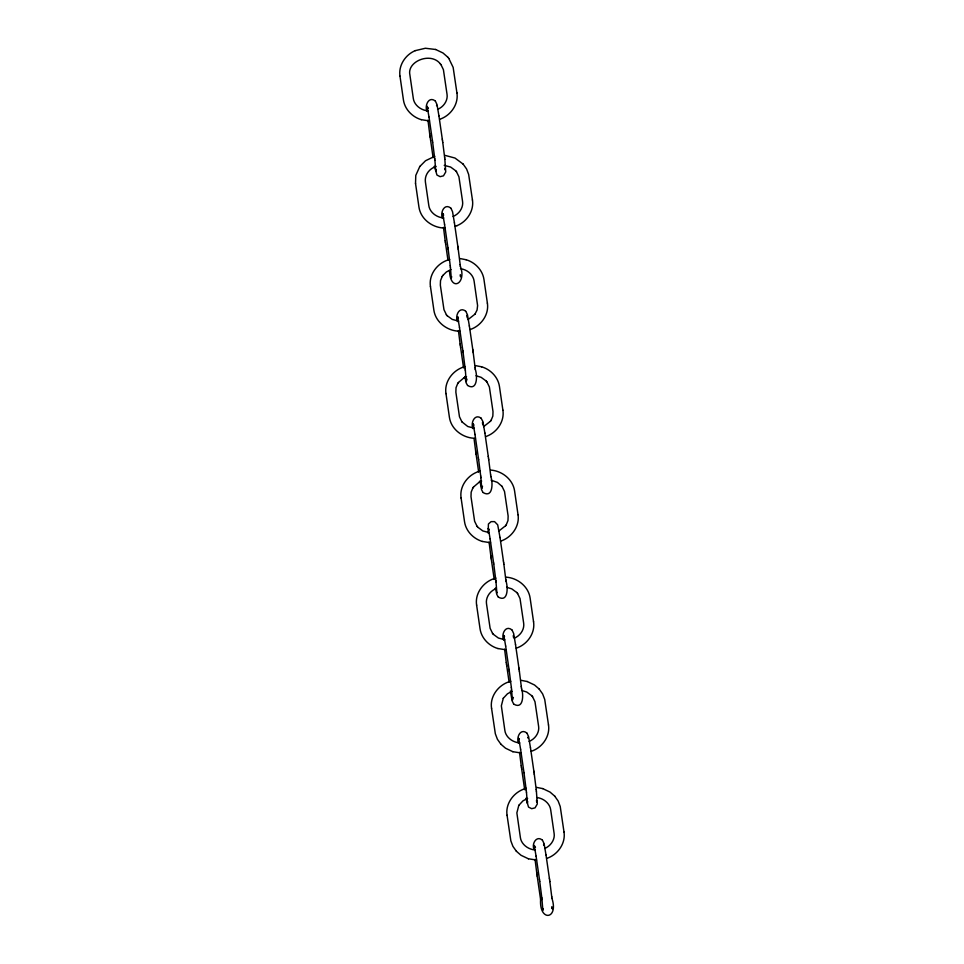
<?xml version="1.0" encoding="UTF-8"?>
<svg xmlns="http://www.w3.org/2000/svg" width="964" height="964" viewBox="0 0 964 964"><rect width="100%" height="100%" fill="white"/><g stroke="black" fill="none" stroke-linecap="round" stroke-linejoin="round"><path stroke-width="1.45" d="M436.644 105.281L436.584 105.727M467.106 315.975L467.118 315.204L467.203 317.722M496.894 592.282L496.882 593.065L496.002 581.979M482.494 423.244L482.627 422.28L482.711 424.799M528.091 737.942L528.224 736.99L528.224 737.966M543.6 845.03L543.732 844.066L543.732 845.054M436.174 169.58L435.776 171.279L434.897 160.205M451.694 276.656L451.285 278.355L450.405 267.281M527.742 801.602L527.344 803.301L526.465 792.227M543.25 908.678L542.853 910.378L541.973 899.304M439.632 119.307C450.513 115.8 458.78 104.401 456.912 92.821M442.211 276.439L440.512 280.632L440.343 285.139L443.97 309.697L446.453 314.83M457.719 383.515L456.02 387.709L455.864 392.215L459.479 416.785L461.961 421.907M491.146 420.28L492.845 416.087L493.002 411.58L489.387 387.01L486.904 381.877M472.854 487.977L471.155 492.17L470.998 496.689L474.613 521.247L477.096 526.38M506.281 524.741L507.98 520.548L508.136 516.041L504.521 491.483L502.039 486.35M510.824 681.271C499.039 684.115 489.567 696.032 491.568 708.359M503.316 698.225L501.352 705.805L504.847 730.375C505.57 736.629 511.968 742.352 519.789 742.919M518.825 805.302L516.861 812.881L520.367 837.451C521.09 843.717 527.477 849.429 535.309 849.995M546.709 858.406C557.59 854.899 565.868 843.5 563.988 831.932M435.198 100.919C428.618 95.81 424.401 105.98 427.028 111.306M434.403 166.23L436.957 175.05L440.138 176.665L443.488 175.834L445.742 171.953L444.826 159.12M450.706 207.995C444.139 202.898 439.921 213.056 442.536 218.382M449.501 270.655C450.224 292.779 467.082 283.717 460.334 266.197M467.01 379.129L466.239 381.515L465.359 370.441M467.697 385.564C477.734 391.348 477.385 374.924 475.288 369.369M481.169 418.231C474.589 413.134 470.372 423.292 472.999 428.618M482.518 486.205L481.747 488.591L480.867 477.517M483.217 492.64C493.243 498.424 492.905 482 490.797 476.445M500.027 537.611L497.701 524.838L494.556 521.62L491.098 521.644L488.423 523.994L488.133 533.092M513.402 697.442L512.39 700.141L511.523 689.067M526.754 732.941C520.186 727.844 515.969 738.002 518.596 743.328M525.97 798.252L528.525 807.073L531.694 808.688L535.056 807.856L537.297 803.988L536.394 791.143M542.274 840.018C536.418 835.186 531.513 843.958 533.996 849.224M540.599 899.508C539.069 922.078 558.963 919.584 551.902 898.231M419.762 166.531L425.534 160.735L434.764 156.313M419.834 166.411L415.785 175.412L415.52 183.413M442.127 276.56L442.898 275.391M474.939 314.24L477.072 310.01L477.602 305.624L474.095 281.042C473.324 275.198 467.986 269.824 460.515 268.667M457.635 383.636L458.418 382.479M490.447 421.316L491.23 420.159M472.77 488.109L473.553 486.941M505.582 525.79L506.365 524.621M503.232 698.346L507.474 693.767L512.137 691.321M526.332 788.347C514.547 791.191 505.088 803.12 507.088 815.436M518.74 805.422L522.982 800.843L527.645 798.397M465.648 311.155C459.081 306.058 454.863 316.216 457.478 321.542M511.812 629.781C505.244 624.684 501.027 634.842 503.642 640.168M442.825 275.511L446.368 271.981L451.032 269.534M475.023 314.119L468.01 319.638M458.334 382.6L464.13 377.659M490.531 421.196L483.53 426.715M473.469 487.061L479.265 482.121M505.666 525.669L498.665 531.176M433.667 167.423C427.57 170.556 424.654 176.424 425.401 181.979L428.799 205.428C429.522 211.682 435.921 217.406 443.741 217.972M500.738 541.093C511.619 537.587 519.897 526.187 518.017 514.607M494.773 589.209C488.724 592.221 485.615 598.608 486.507 603.765L490.122 628.323L492.604 633.456M516.258 648.169C527.139 644.663 535.406 633.264 533.538 621.684M415.315 50.634L425.389 48.248L435.656 49.489M415.376 50.598C405.422 54.647 398.265 65.492 400.012 76.337M437.56 109.39C444.271 106.618 447.983 99.943 447.031 94.255L443.416 69.697L440.934 64.564M433.595 167.459L436.089 166.374M453.068 216.466C459.792 213.695 463.491 207.019 462.551 201.331L458.924 176.773L456.442 171.64M455.153 226.383L457.117 225.6M457.057 225.636C467.01 221.587 474.168 210.742 472.432 199.897M449.718 259.485C437.933 262.329 428.462 274.246 430.462 286.573M465.226 366.561C453.442 369.405 443.982 381.334 445.983 393.649M464.058 377.695L466.54 376.611M479.192 482.157L481.675 481.084M494.701 589.245L495.93 588.655M514.173 638.252C520.789 635.493 524.573 629.058 523.657 623.118L520.03 598.56L517.548 593.426M529.116 741.424C535.839 738.641 539.551 731.965 538.599 726.278L534.984 701.72L532.502 696.586M531.2 751.33C542.081 747.823 550.348 736.424 548.48 724.856M544.696 848.465C551.179 845.838 555.131 839.029 554.107 833.366L550.709 809.917C549.998 804.036 544.395 798.602 537.129 797.541M470.095 329.543C480.976 326.037 489.242 314.638 487.374 303.07M485.603 436.62C496.484 433.113 504.762 421.714 502.883 410.146M480.361 471.022C468.576 473.878 459.117 485.796 461.117 498.123M495.87 578.099C484.097 580.955 474.625 592.872 476.626 605.199M429.462 120.958L421.268 119.657M444.97 228.034C432.884 228.143 420.678 219.358 418.942 207.031L415.496 183.232M459.924 331.194C447.826 331.303 435.62 322.518 433.884 310.191L430.438 286.392M475.433 438.271C463.347 438.391 451.14 429.595 449.405 417.267L445.958 393.481M490.568 542.744L482.374 541.443M506.076 649.82L497.882 648.531M521.03 752.98L512.824 751.691M536.538 860.057L528.344 858.767M428.233 110.884C420.4 110.33 414.014 104.606 413.291 98.352L409.893 74.903C406.772 61.443 430.607 51.622 440.223 63.72M445.043 155.385L454.984 158.048L463.154 164.109M444.211 165.35L450.646 167.061L455.731 170.797M459.997 258.545L466.118 259.738M458.683 321.132L452.249 319.409L447.163 315.674M475.505 365.621L481.626 366.814M474.204 428.209L467.757 426.486L461.864 421.798M490.64 470.083C502.015 470.83 512.969 479.397 514.595 490.989L518.042 514.788M489.338 532.67L482.892 530.959L477.807 527.224M506.148 577.171C517.523 577.906 528.477 586.486 530.116 598.066L533.562 621.864M504.847 639.759L498.4 638.035L493.315 634.3M521.102 680.331L527.224 681.524M536.611 787.407L542.732 788.6M476.023 375.755L481.108 377.31L486.193 381.033M491.158 480.217L497.412 482.386L502.136 486.471M506.678 587.293L511.751 588.847L516.837 592.583M521.62 690.453L526.706 692.007L531.791 695.743M435.595 49.465L442.97 52.972L447.645 57.021M421.328 119.681C412.363 117.066 404.772 109.354 403.434 99.955L399.988 76.156M466.046 259.714C475.023 262.329 482.603 270.053 483.952 279.44L487.398 303.238M481.566 366.79C490.531 369.405 498.123 377.129 499.46 386.528L502.907 410.315M482.434 541.467C473.469 538.852 465.877 531.14 464.54 521.741L461.093 497.942M497.954 648.555C488.977 645.94 481.398 638.216 480.048 628.817L476.602 605.018M527.163 681.5L534.526 684.994L539.201 689.055M512.896 751.715L505.522 748.209L500.846 744.16M542.672 788.576L550.046 792.083L554.722 796.131M528.405 858.791L521.03 855.285L516.355 851.236M498.352 597.102C508.414 602.898 508.016 586.461 505.931 580.906M513.86 704.19C523.934 709.974 523.536 693.538 521.44 687.983M435.391 101.112L437.029 104.606L438.921 115.825M428.39 108.233L427.691 107.402M450.911 208.188L452.538 211.682L454.43 222.901M465.853 311.36L467.492 314.842L469.372 326.073M464.865 376.466L466.082 382.72L467.504 385.359M479.964 480.903L481.59 489.796L483.012 492.435M495.508 588.016L496.725 594.258L498.147 596.909M512.017 629.974L513.643 633.469L515.535 644.687M510.39 690.995L512.113 700.864L513.655 703.985M526.959 733.146L528.597 736.629L530.477 747.859M542.467 840.222L544.106 843.705L545.998 854.935M535.478 847.344L534.225 845.476L536.117 856.369M481.084 418.159L482.916 421.557L484.892 433.149M443.693 215.093L443.199 214.49M489.278 529.802L488.411 528.513M448.802 58.406L453.152 67.396L456.936 93.002M447.549 56.912L448.899 58.527M440.126 63.612L441.03 64.684M463.057 163.988L466.588 168.977L468.661 174.484L472.456 200.078M455.647 170.688L456.538 171.761M446.356 314.722L447.248 315.782M486.097 380.925L487.001 381.997M476.999 526.26L477.903 527.332M516.752 592.474L517.644 593.547M492.508 633.336L493.411 634.408M539.117 688.947L542.636 693.923L544.72 699.43L548.504 725.024M531.694 695.634L532.598 696.707M554.625 796.023L558.156 801.012L560.229 806.506L564.012 832.101M500.943 744.268L497.412 739.28L495.339 733.785L491.544 708.179M507.064 815.267L510.848 840.861L512.92 846.356L516.451 851.345M458.382 317.963L457.755 316.963M473.89 425.04L473.276 424.052M504.534 636.589L503.919 635.589M460.262 275.909L460.647 276.584M551.83 907.931L552.215 908.606M429.04 117.259L427.148 106.365L427.486 107.076M444.958 169.158L445.284 169.869L444.922 168.363M444.549 224.347L442.657 213.442L442.994 214.153M520.596 749.293L518.716 738.388L519.042 739.099M536.514 801.18L536.852 801.891L536.49 800.385M427.305 106.727L427.209 106.51M445.139 169.507L445.223 169.724M442.813 213.803L442.717 213.586M518.861 738.749L518.777 738.532M536.695 801.53L536.791 801.759M534.381 845.838L534.285 845.609M457.695 316.794L459.491 327.507M473.204 423.871L475.011 434.583M460.708 276.716L460.286 274.62M488.338 528.38L490.146 539.045M503.859 635.457L505.654 646.133M552.276 908.751L551.842 906.642M438.897 115.644L442.319 139.274M442.753 142.347L444.669 157.71M454.406 222.72L457.828 246.35M458.262 249.423L460.19 264.799M469.348 325.88L472.77 349.51M473.204 352.583L475.132 367.959M484.868 432.969L488.29 456.599M488.724 459.671L490.64 475.035M500.003 537.43L503.425 561.06M503.859 564.133L505.775 579.497M515.511 644.506L518.933 668.136M519.367 671.209L521.295 686.585M530.453 747.666L533.875 771.296M534.309 774.369L536.237 789.745M545.973 854.755L549.396 878.385M549.829 881.458L551.745 896.821M429.004 117.078L432.426 140.696M444.524 224.166L447.947 247.772M459.467 327.326L462.889 350.932M474.975 434.403L478.397 458.021M490.11 538.864L493.532 562.482M505.63 645.952L509.052 669.558M520.572 749.112L523.994 772.718M536.092 856.189L539.503 879.807M430.125 136.96L433.113 157.662M445.633 244.037L447.995 260.34M460.575 347.197L463.576 367.899M474.131 439.247L475.662 451.2M476.096 454.273L478.662 472.047M489.073 542.069L490.797 555.674M491.23 558.746L494.231 579.448M504.582 649.146L506.305 662.75M506.739 665.823L509.1 682.126M519.524 752.306L521.247 765.91M521.681 768.983L524.681 789.685M535.044 859.382L536.767 872.986M537.201 876.059L540.623 899.689M427.956 120.151L429.691 133.888M443.476 227.359L445.199 240.964M458.418 330.519L460.141 344.124M549.372 878.216L549.625 879.963M518.909 667.968L519.162 669.727M533.851 771.128L534.104 772.887M503.401 560.891L503.642 562.651M488.266 456.43L488.519 458.177M472.746 349.342L472.999 351.101M457.804 246.182L458.057 247.941M442.295 139.105L442.536 140.865M539.479 879.638L539.732 881.361M523.97 772.55L526.308 790.841M509.028 669.39L509.269 671.125M493.508 562.313L493.761 564.048M478.373 457.852L478.626 459.575M462.865 350.763L463.118 352.499M447.923 247.603L448.164 249.339M432.402 140.527L432.655 142.262M536.972 874.481L537.225 876.228M521.464 767.404L521.705 769.151M506.51 664.244L506.763 665.991M491.001 557.156L491.254 558.915M475.867 452.694L476.12 454.442M460.358 345.618L460.599 347.365M429.896 135.37L430.149 137.129M445.404 242.458L445.657 244.205M549.601 879.819L549.841 881.566M534.08 772.742L534.333 774.49M519.138 669.582L519.391 671.33M503.63 562.494L503.871 564.253M488.495 458.033L488.736 459.78M472.975 350.956L473.228 352.704M458.033 247.796L458.274 249.543M442.524 140.708L442.765 142.467M539.707 881.216L541.828 897.93M509.257 670.98L511.366 687.681M493.737 563.904L495.858 580.605M536.743 872.878L536.996 874.625M478.602 459.43L480.723 476.144M521.235 765.79L521.476 767.549M463.094 352.354L465.202 369.055M506.293 662.63L506.534 664.389M448.152 249.194L450.26 265.895M490.772 555.553L491.025 557.312M432.631 142.118L434.752 158.819M475.638 451.092L475.891 452.839M460.129 344.003L460.37 345.763M445.187 240.843L445.428 242.603M429.667 133.767L429.92 135.526M551.733 896.665L551.926 898.4M536.225 789.588L536.406 791.324M521.271 686.428L521.464 688.163M541.804 897.773L541.997 899.484M505.763 579.352L505.955 581.087M526.296 790.697L526.477 792.408M490.628 474.878L490.821 476.614M511.354 687.537L511.535 689.236M475.107 367.802L475.3 369.537M495.833 580.461L496.026 582.16M460.165 264.642L460.358 266.377M480.699 475.987L480.891 477.698M444.657 157.566L444.85 159.301M465.19 368.911L465.371 370.622M450.248 265.751L450.429 267.45M434.728 158.674L434.921 160.373M513.426 637.276L513.306 635.517"/></g></svg>
